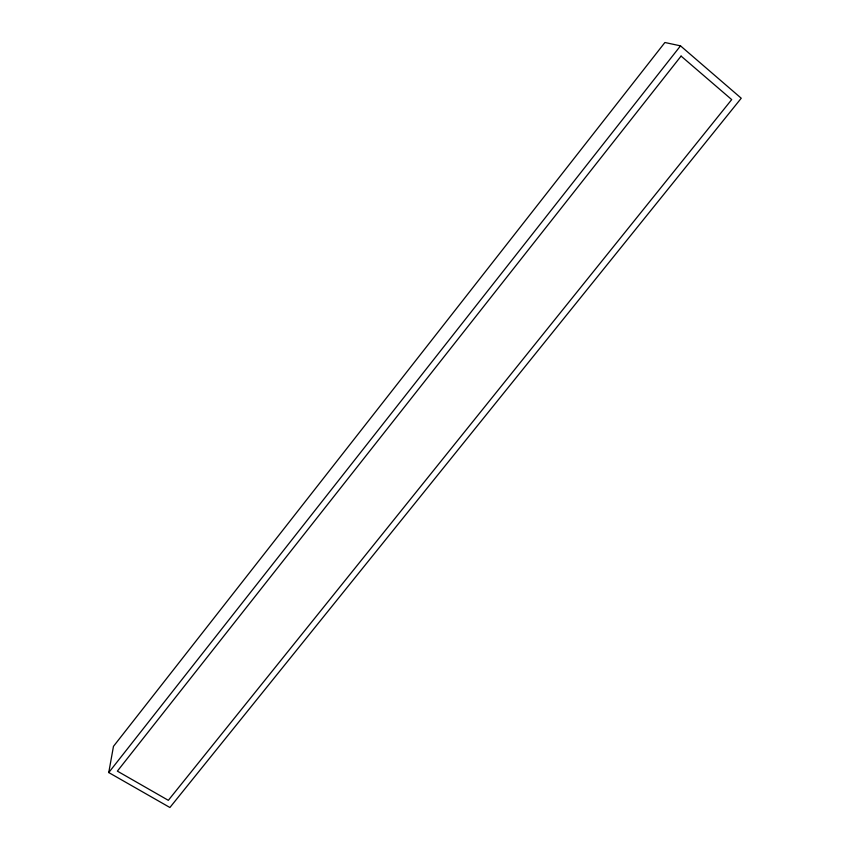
<?xml version="1.0" encoding="UTF-8"?>
<svg xmlns="http://www.w3.org/2000/svg" width="850" height="850" viewBox="0 0 850 850"><rect width="100%" height="100%" fill="white"/><g stroke="black" fill="none" stroke-linecap="round" stroke-linejoin="round"><path stroke-width="1.27" d="M108.757 772.554L113.464 746.364L664.902 42.5L680.51 45.857L741.242 98.228L169.904 807.5L108.757 772.554L680.51 45.857M681.084 56.089L117.374 771.131L168.332 800.328L731.701 99.599L681.084 56.089"/></g></svg>
